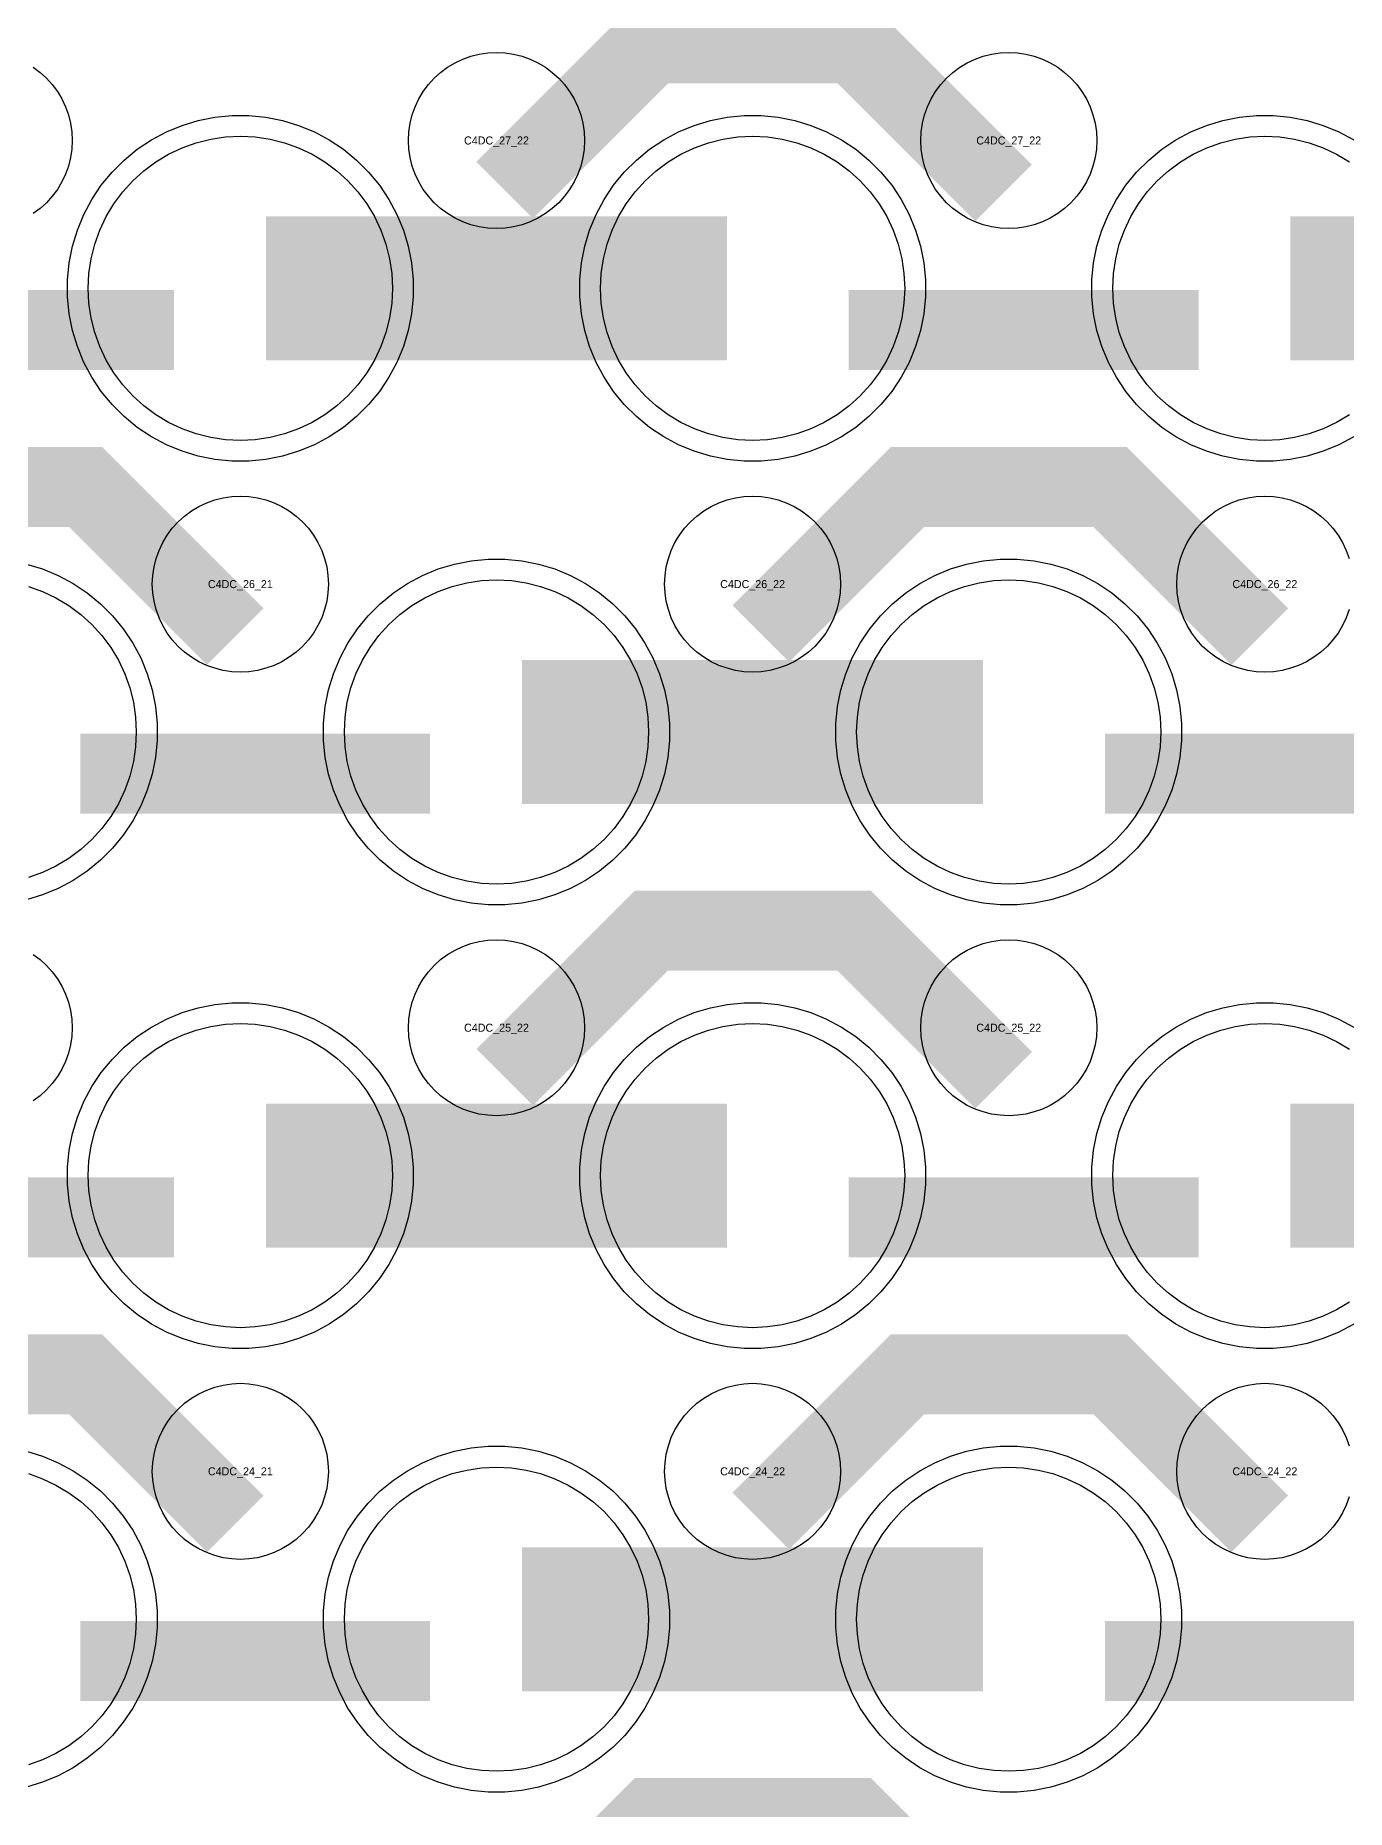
# Model space of a CAD drawing. Extents: x -11880 to 11880, y -14992 to 14992.
# Drawn here: x -5104 to -4694, y -11573 to -11019 of the extents above; entities that cross this region are included whole.
import ezdxf
from ezdxf.enums import TextEntityAlignment as Align

# ---------------------------------------------------------------- set-up
doc = ezdxf.new("R2010")
doc.units = 0
doc.header["$MEASUREMENT"] = 0
for name, color, linetype in [('GDS_775_DT_237', 138, 'CONTINUOUS'), ('RDL1_FS', 34, 'CONTINUOUS'), ('RDL_BS', 160, 'CONTINUOUS')]:
    doc.layers.add(name, color=color, linetype=linetype)

msp = doc.modelspace()

# ---------------------------------------------------------------- linework, layer by layer
at = {"layer": 'RDL1_FS', "color": 240, "true_color": 0xed1f24}
for points in [[(-5040, -11145.844), (-5044.657, -11145.615), (-5049.268, -11144.931), (-5053.791, -11143.799), (-5058.181, -11142.227), (-5062.395, -11140.235), (-5066.395, -11137.837), (-5070.14, -11135.059), (-5073.594, -11131.929), (-5076.724, -11128.475), (-5079.502, -11124.73), (-5081.9, -11120.73), (-5083.892, -11116.516), (-5085.464, -11112.126), (-5086.596, -11107.603), (-5087.28, -11102.992), (-5087.509, -11098.335), (-5087.28, -11093.678), (-5086.596, -11089.067), (-5085.464, -11084.544), (-5083.892, -11080.154), (-5081.9, -11075.94), (-5079.502, -11071.94), (-5076.724, -11068.195), (-5073.594, -11064.741), (-5070.14, -11061.611), (-5066.395, -11058.833), (-5062.395, -11056.435), (-5058.181, -11054.443), (-5053.791, -11052.871), (-5049.268, -11051.739), (-5044.657, -11051.055), (-5040, -11050.826), (-5035.343, -11051.055), (-5030.732, -11051.739), (-5026.209, -11052.871), (-5021.819, -11054.443), (-5017.605, -11056.435), (-5013.605, -11058.833), (-5009.86, -11061.611), (-5006.406, -11064.741), (-5003.276, -11068.195), (-5000.498, -11071.94), (-4998.1, -11075.94), (-4996.108, -11080.154), (-4994.536, -11084.544), (-4993.404, -11089.067), (-4992.72, -11093.678), (-4992.491, -11098.335), (-4992.72, -11102.992), (-4993.404, -11107.603), (-4994.536, -11112.126), (-4996.108, -11116.516), (-4998.1, -11120.73), (-5000.498, -11124.73), (-5003.276, -11128.475), (-5006.406, -11131.929), (-5009.86, -11135.059), (-5013.605, -11137.837), (-5017.605, -11140.235), (-5021.819, -11142.227), (-5026.209, -11143.799), (-5030.732, -11144.931), (-5035.343, -11145.615)], [(-4880, -11145.844), (-4884.657, -11145.615), (-4889.268, -11144.931), (-4893.791, -11143.799), (-4898.181, -11142.227), (-4902.395, -11140.235), (-4906.395, -11137.837), (-4910.14, -11135.059), (-4913.594, -11131.929), (-4916.724, -11128.475), (-4919.502, -11124.73), (-4921.9, -11120.73), (-4923.892, -11116.516), (-4925.464, -11112.126), (-4926.596, -11107.603), (-4927.28, -11102.992), (-4927.509, -11098.335), (-4927.28, -11093.678), (-4926.596, -11089.067), (-4925.464, -11084.544), (-4923.892, -11080.154), (-4921.9, -11075.94), (-4919.502, -11071.94), (-4916.724, -11068.195), (-4913.594, -11064.741), (-4910.14, -11061.611), (-4906.395, -11058.833), (-4902.395, -11056.435), (-4898.181, -11054.443), (-4893.791, -11052.871), (-4889.268, -11051.739), (-4884.657, -11051.055), (-4880, -11050.826), (-4875.343, -11051.055), (-4870.732, -11051.739), (-4866.209, -11052.871), (-4861.819, -11054.443), (-4857.605, -11056.435), (-4853.605, -11058.833), (-4849.86, -11061.611), (-4846.406, -11064.741), (-4843.276, -11068.195), (-4840.498, -11071.94), (-4838.1, -11075.94), (-4836.108, -11080.154), (-4834.536, -11084.544), (-4833.404, -11089.067), (-4832.72, -11093.678), (-4832.491, -11098.335), (-4832.72, -11102.992), (-4833.404, -11107.603), (-4834.536, -11112.126), (-4836.108, -11116.516), (-4838.1, -11120.73), (-4840.498, -11124.73), (-4843.276, -11128.475), (-4846.406, -11131.929), (-4849.86, -11135.059), (-4853.605, -11137.837), (-4857.605, -11140.235), (-4861.819, -11142.227), (-4866.209, -11143.799), (-4870.732, -11144.931), (-4875.343, -11145.615)], [(-4960, -11561.534), (-4964.657, -11561.305), (-4969.268, -11560.621), (-4973.791, -11559.489), (-4978.181, -11557.917), (-4982.395, -11555.925), (-4986.395, -11553.527), (-4990.14, -11550.749), (-4993.594, -11547.619), (-4996.724, -11544.165), (-4999.502, -11540.42), (-5001.9, -11536.42), (-5003.892, -11532.206), (-5005.464, -11527.816), (-5006.596, -11523.293), (-5007.28, -11518.682), (-5007.509, -11514.025), (-5007.28, -11509.368), (-5006.596, -11504.757), (-5005.464, -11500.234), (-5003.892, -11495.844), (-5001.9, -11491.63), (-4999.502, -11487.63), (-4996.724, -11483.885), (-4993.594, -11480.431), (-4990.14, -11477.301), (-4986.395, -11474.523), (-4982.395, -11472.125), (-4978.181, -11470.133), (-4973.791, -11468.561), (-4969.268, -11467.429), (-4964.657, -11466.745), (-4960, -11466.516), (-4955.343, -11466.745), (-4950.732, -11467.429), (-4946.209, -11468.561), (-4941.819, -11470.133), (-4937.605, -11472.125), (-4933.605, -11474.523), (-4929.86, -11477.301), (-4926.406, -11480.431), (-4923.276, -11483.885), (-4920.498, -11487.63), (-4918.1, -11491.63), (-4916.108, -11495.844), (-4914.536, -11500.234), (-4913.404, -11504.757), (-4912.72, -11509.368), (-4912.491, -11514.025), (-4912.72, -11518.682), (-4913.404, -11523.293), (-4914.536, -11527.816), (-4916.108, -11532.206), (-4918.1, -11536.42), (-4920.498, -11540.42), (-4923.276, -11544.165), (-4926.406, -11547.619), (-4929.86, -11550.749), (-4933.605, -11553.527), (-4937.605, -11555.925), (-4941.819, -11557.917), (-4946.209, -11559.489), (-4950.732, -11560.621), (-4955.343, -11561.305)], [(-4800, -11561.534), (-4804.657, -11561.305), (-4809.268, -11560.621), (-4813.791, -11559.489), (-4818.181, -11557.917), (-4822.395, -11555.925), (-4826.395, -11553.527), (-4830.14, -11550.749), (-4833.594, -11547.619), (-4836.724, -11544.165), (-4839.502, -11540.42), (-4841.9, -11536.42), (-4843.892, -11532.206), (-4845.464, -11527.816), (-4846.596, -11523.293), (-4847.28, -11518.682), (-4847.509, -11514.025), (-4847.28, -11509.368), (-4846.596, -11504.757), (-4845.464, -11500.234), (-4843.892, -11495.844), (-4841.9, -11491.63), (-4839.502, -11487.63), (-4836.724, -11483.885), (-4833.594, -11480.431), (-4830.14, -11477.301), (-4826.395, -11474.523), (-4822.395, -11472.125), (-4818.181, -11470.133), (-4813.791, -11468.561), (-4809.268, -11467.429), (-4804.657, -11466.745), (-4800, -11466.516), (-4795.343, -11466.745), (-4790.732, -11467.429), (-4786.209, -11468.561), (-4781.819, -11470.133), (-4777.605, -11472.125), (-4773.605, -11474.523), (-4769.86, -11477.301), (-4766.406, -11480.431), (-4763.276, -11483.885), (-4760.498, -11487.63), (-4758.1, -11491.63), (-4756.108, -11495.844), (-4754.536, -11500.234), (-4753.404, -11504.757), (-4752.72, -11509.368), (-4752.491, -11514.025), (-4752.72, -11518.682), (-4753.404, -11523.293), (-4754.536, -11527.816), (-4756.108, -11532.206), (-4758.1, -11536.42), (-4760.498, -11540.42), (-4763.276, -11544.165), (-4766.406, -11547.619), (-4769.86, -11550.749), (-4773.605, -11553.527), (-4777.605, -11555.925), (-4781.819, -11557.917), (-4786.209, -11559.489), (-4790.732, -11560.621), (-4795.343, -11561.305)]]:
    msp.add_lwpolyline(points, close=True, dxfattribs=at)
for points in [[(-4693.605, -11137.837), (-4697.605, -11140.235), (-4701.819, -11142.227), (-4706.209, -11143.799), (-4710.732, -11144.931), (-4715.343, -11145.615), (-4720, -11145.844), (-4724.657, -11145.615), (-4729.268, -11144.931), (-4733.791, -11143.799), (-4738.181, -11142.227), (-4742.395, -11140.235), (-4746.395, -11137.837), (-4750.14, -11135.059), (-4753.594, -11131.929), (-4756.724, -11128.475), (-4759.502, -11124.73), (-4761.9, -11120.73), (-4763.892, -11116.516), (-4765.464, -11112.126), (-4766.596, -11107.603), (-4767.28, -11102.992), (-4767.509, -11098.335), (-4767.28, -11093.678), (-4766.596, -11089.067), (-4765.464, -11084.544), (-4763.892, -11080.154), (-4761.9, -11075.94), (-4759.502, -11071.94), (-4756.724, -11068.195), (-4753.594, -11064.741), (-4750.14, -11061.611), (-4746.395, -11058.833), (-4742.395, -11056.435), (-4738.181, -11054.443), (-4733.791, -11052.871), (-4729.268, -11051.739), (-4724.657, -11051.055), (-4720, -11050.826), (-4715.343, -11051.055), (-4710.732, -11051.739), (-4706.209, -11052.871), (-4701.819, -11054.443), (-4697.605, -11056.435), (-4693.605, -11058.833)], [(-5106.209, -11468.561), (-5101.819, -11470.133), (-5097.605, -11472.125), (-5093.605, -11474.523), (-5089.86, -11477.301), (-5086.406, -11480.431), (-5083.276, -11483.885), (-5080.498, -11487.63), (-5078.1, -11491.63), (-5076.108, -11495.844), (-5074.536, -11500.234), (-5073.404, -11504.757), (-5072.72, -11509.368), (-5072.491, -11514.025), (-5072.72, -11518.682), (-5073.404, -11523.293), (-5074.536, -11527.816), (-5076.108, -11532.206), (-5078.1, -11536.42), (-5080.498, -11540.42), (-5083.276, -11544.165), (-5086.406, -11547.619), (-5089.86, -11550.749), (-5093.605, -11553.527), (-5097.605, -11555.925), (-5101.819, -11557.917), (-5106.209, -11559.489)]]:
    msp.add_lwpolyline(points, dxfattribs=at)
for points in [[(-5031.998, -11098.335, 45, 45, 0), (-4959.998, -11098.335, 45, 45, 0)], [(-4959.998, -11098.335, 45, 45, 0), (-4887.998, -11098.335, 45, 45, 0)], [(-4711.998, -11098.335, 45, 45, 0), (-4639.998, -11098.335, 45, 45, 0)], [(-4951.998, -11514.025, 45, 45, 0), (-4879.998, -11514.025, 45, 45, 0)], [(-4879.998, -11514.025, 45, 45, 0), (-4807.998, -11514.025, 45, 45, 0)]]:
    msp.add_lwpolyline(points, format="xyseb", dxfattribs=at)
at = {"layer": 'RDL1_FS'}
for points in [[(-5106.209, -11191.436), (-5101.819, -11193.008), (-5097.605, -11195), (-5093.605, -11197.398), (-5089.86, -11200.176), (-5086.406, -11203.306), (-5083.276, -11206.76), (-5080.498, -11210.505), (-5078.1, -11214.505), (-5076.108, -11218.719), (-5074.536, -11223.109), (-5073.404, -11227.632), (-5072.72, -11232.243), (-5072.491, -11236.9), (-5072.72, -11241.557), (-5073.404, -11246.168), (-5074.536, -11250.691), (-5076.108, -11255.081), (-5078.1, -11259.295), (-5080.498, -11263.295), (-5083.276, -11267.04), (-5086.406, -11270.494), (-5089.86, -11273.624), (-5093.605, -11276.402), (-5097.605, -11278.8), (-5101.819, -11280.792), (-5106.209, -11282.364)], [(-4693.605, -11414.962), (-4697.605, -11417.36), (-4701.819, -11419.352), (-4706.209, -11420.924), (-4710.732, -11422.056), (-4715.343, -11422.74), (-4720, -11422.969), (-4724.657, -11422.74), (-4729.268, -11422.056), (-4733.791, -11420.924), (-4738.181, -11419.352), (-4742.395, -11417.36), (-4746.395, -11414.962), (-4750.14, -11412.184), (-4753.594, -11409.054), (-4756.724, -11405.6), (-4759.502, -11401.855), (-4761.9, -11397.855), (-4763.892, -11393.641), (-4765.464, -11389.251), (-4766.596, -11384.728), (-4767.28, -11380.117), (-4767.509, -11375.46), (-4767.28, -11370.803), (-4766.596, -11366.192), (-4765.464, -11361.669), (-4763.892, -11357.279), (-4761.9, -11353.065), (-4759.502, -11349.065), (-4756.724, -11345.32), (-4753.594, -11341.866), (-4750.14, -11338.736), (-4746.395, -11335.958), (-4742.395, -11333.56), (-4738.181, -11331.568), (-4733.791, -11329.996), (-4729.268, -11328.864), (-4724.657, -11328.18), (-4720, -11327.951), (-4715.343, -11328.18), (-4710.732, -11328.864), (-4706.209, -11329.996), (-4701.819, -11331.568), (-4697.605, -11333.56), (-4693.605, -11335.958)]]:
    msp.add_lwpolyline(points, dxfattribs=at)
for points in [[(-4960, -11284.409), (-4964.657, -11284.18), (-4969.268, -11283.496), (-4973.791, -11282.364), (-4978.181, -11280.792), (-4982.395, -11278.8), (-4986.395, -11276.402), (-4990.14, -11273.624), (-4993.594, -11270.494), (-4996.724, -11267.04), (-4999.502, -11263.295), (-5001.9, -11259.295), (-5003.892, -11255.081), (-5005.464, -11250.691), (-5006.596, -11246.168), (-5007.28, -11241.557), (-5007.509, -11236.9), (-5007.28, -11232.243), (-5006.596, -11227.632), (-5005.464, -11223.109), (-5003.892, -11218.719), (-5001.9, -11214.505), (-4999.502, -11210.505), (-4996.724, -11206.76), (-4993.594, -11203.306), (-4990.14, -11200.176), (-4986.395, -11197.398), (-4982.395, -11195), (-4978.181, -11193.008), (-4973.791, -11191.436), (-4969.268, -11190.304), (-4964.657, -11189.62), (-4960, -11189.391), (-4955.343, -11189.62), (-4950.732, -11190.304), (-4946.209, -11191.436), (-4941.819, -11193.008), (-4937.605, -11195), (-4933.605, -11197.398), (-4929.86, -11200.176), (-4926.406, -11203.306), (-4923.276, -11206.76), (-4920.498, -11210.505), (-4918.1, -11214.505), (-4916.108, -11218.719), (-4914.536, -11223.109), (-4913.404, -11227.632), (-4912.72, -11232.243), (-4912.491, -11236.9), (-4912.72, -11241.557), (-4913.404, -11246.168), (-4914.536, -11250.691), (-4916.108, -11255.081), (-4918.1, -11259.295), (-4920.498, -11263.295), (-4923.276, -11267.04), (-4926.406, -11270.494), (-4929.86, -11273.624), (-4933.605, -11276.402), (-4937.605, -11278.8), (-4941.819, -11280.792), (-4946.209, -11282.364), (-4950.732, -11283.496), (-4955.343, -11284.18)], [(-4800, -11284.409), (-4804.657, -11284.18), (-4809.268, -11283.496), (-4813.791, -11282.364), (-4818.181, -11280.792), (-4822.395, -11278.8), (-4826.395, -11276.402), (-4830.14, -11273.624), (-4833.594, -11270.494), (-4836.724, -11267.04), (-4839.502, -11263.295), (-4841.9, -11259.295), (-4843.892, -11255.081), (-4845.464, -11250.691), (-4846.596, -11246.168), (-4847.28, -11241.557), (-4847.509, -11236.9), (-4847.28, -11232.243), (-4846.596, -11227.632), (-4845.464, -11223.109), (-4843.892, -11218.719), (-4841.9, -11214.505), (-4839.502, -11210.505), (-4836.724, -11206.76), (-4833.594, -11203.306), (-4830.14, -11200.176), (-4826.395, -11197.398), (-4822.395, -11195), (-4818.181, -11193.008), (-4813.791, -11191.436), (-4809.268, -11190.304), (-4804.657, -11189.62), (-4800, -11189.391), (-4795.343, -11189.62), (-4790.732, -11190.304), (-4786.209, -11191.436), (-4781.819, -11193.008), (-4777.605, -11195), (-4773.605, -11197.398), (-4769.86, -11200.176), (-4766.406, -11203.306), (-4763.276, -11206.76), (-4760.498, -11210.505), (-4758.1, -11214.505), (-4756.108, -11218.719), (-4754.536, -11223.109), (-4753.404, -11227.632), (-4752.72, -11232.243), (-4752.491, -11236.9), (-4752.72, -11241.557), (-4753.404, -11246.168), (-4754.536, -11250.691), (-4756.108, -11255.081), (-4758.1, -11259.295), (-4760.498, -11263.295), (-4763.276, -11267.04), (-4766.406, -11270.494), (-4769.86, -11273.624), (-4773.605, -11276.402), (-4777.605, -11278.8), (-4781.819, -11280.792), (-4786.209, -11282.364), (-4790.732, -11283.496), (-4795.343, -11284.18)], [(-5040, -11422.969), (-5044.657, -11422.74), (-5049.268, -11422.056), (-5053.791, -11420.924), (-5058.181, -11419.352), (-5062.395, -11417.36), (-5066.395, -11414.962), (-5070.14, -11412.184), (-5073.594, -11409.054), (-5076.724, -11405.6), (-5079.502, -11401.855), (-5081.9, -11397.855), (-5083.892, -11393.641), (-5085.464, -11389.251), (-5086.596, -11384.728), (-5087.28, -11380.117), (-5087.509, -11375.46), (-5087.28, -11370.803), (-5086.596, -11366.192), (-5085.464, -11361.669), (-5083.892, -11357.279), (-5081.9, -11353.065), (-5079.502, -11349.065), (-5076.724, -11345.32), (-5073.594, -11341.866), (-5070.14, -11338.736), (-5066.395, -11335.958), (-5062.395, -11333.56), (-5058.181, -11331.568), (-5053.791, -11329.996), (-5049.268, -11328.864), (-5044.657, -11328.18), (-5040, -11327.951), (-5035.343, -11328.18), (-5030.732, -11328.864), (-5026.209, -11329.996), (-5021.819, -11331.568), (-5017.605, -11333.56), (-5013.605, -11335.958), (-5009.86, -11338.736), (-5006.406, -11341.866), (-5003.276, -11345.32), (-5000.498, -11349.065), (-4998.1, -11353.065), (-4996.108, -11357.279), (-4994.536, -11361.669), (-4993.404, -11366.192), (-4992.72, -11370.803), (-4992.491, -11375.46), (-4992.72, -11380.117), (-4993.404, -11384.728), (-4994.536, -11389.251), (-4996.108, -11393.641), (-4998.1, -11397.855), (-5000.498, -11401.855), (-5003.276, -11405.6), (-5006.406, -11409.054), (-5009.86, -11412.184), (-5013.605, -11414.962), (-5017.605, -11417.36), (-5021.819, -11419.352), (-5026.209, -11420.924), (-5030.732, -11422.056), (-5035.343, -11422.74)], [(-4880, -11422.969), (-4884.657, -11422.74), (-4889.268, -11422.056), (-4893.791, -11420.924), (-4898.181, -11419.352), (-4902.395, -11417.36), (-4906.395, -11414.962), (-4910.14, -11412.184), (-4913.594, -11409.054), (-4916.724, -11405.6), (-4919.502, -11401.855), (-4921.9, -11397.855), (-4923.892, -11393.641), (-4925.464, -11389.251), (-4926.596, -11384.728), (-4927.28, -11380.117), (-4927.509, -11375.46), (-4927.28, -11370.803), (-4926.596, -11366.192), (-4925.464, -11361.669), (-4923.892, -11357.279), (-4921.9, -11353.065), (-4919.502, -11349.065), (-4916.724, -11345.32), (-4913.594, -11341.866), (-4910.14, -11338.736), (-4906.395, -11335.958), (-4902.395, -11333.56), (-4898.181, -11331.568), (-4893.791, -11329.996), (-4889.268, -11328.864), (-4884.657, -11328.18), (-4880, -11327.951), (-4875.343, -11328.18), (-4870.732, -11328.864), (-4866.209, -11329.996), (-4861.819, -11331.568), (-4857.605, -11333.56), (-4853.605, -11335.958), (-4849.86, -11338.736), (-4846.406, -11341.866), (-4843.276, -11345.32), (-4840.498, -11349.065), (-4838.1, -11353.065), (-4836.108, -11357.279), (-4834.536, -11361.669), (-4833.404, -11366.192), (-4832.72, -11370.803), (-4832.491, -11375.46), (-4832.72, -11380.117), (-4833.404, -11384.728), (-4834.536, -11389.251), (-4836.108, -11393.641), (-4838.1, -11397.855), (-4840.498, -11401.855), (-4843.276, -11405.6), (-4846.406, -11409.054), (-4849.86, -11412.184), (-4853.605, -11414.962), (-4857.605, -11417.36), (-4861.819, -11419.352), (-4866.209, -11420.924), (-4870.732, -11422.056), (-4875.343, -11422.74)]]:
    msp.add_lwpolyline(points, close=True, dxfattribs=at)
for points in [[(-4951.998, -11236.9, 45, 45, 0), (-4879.998, -11236.9, 45, 45, 0)], [(-4879.998, -11236.9, 45, 45, 0), (-4807.998, -11236.9, 45, 45, 0)], [(-5031.998, -11375.46, 45, 45, 0), (-4959.998, -11375.46, 45, 45, 0)], [(-4959.998, -11375.46, 45, 45, 0), (-4887.998, -11375.46, 45, 45, 0)], [(-4711.998, -11375.46, 45, 45, 0), (-4639.998, -11375.46, 45, 45, 0)]]:
    msp.add_lwpolyline(points, format="xyseb", dxfattribs=at)
at = {"layer": 'RDL_BS'}
for points in [[(-4957.438, -11067.649, 25, 25, 0), (-4911.623, -11021.834, 25, 25, 0), (-4878.07, -11021.834, 25, 25, 0)], [(-4801.599, -11068.548, 25, 25, 0), (-4848.313, -11021.834, 25, 25, 0), (-4878.071, -11021.834, 25, 25, 0)], [(-5041.599, -11207.113, 25, 25, 0), (-5088.313, -11160.399, 25, 25, 0), (-5118.071, -11160.399, 25, 25, 0)], [(-4877.438, -11206.214, 25, 25, 0), (-4831.623, -11160.399, 25, 25, 0), (-4798.07, -11160.399, 25, 25, 0)], [(-4721.599, -11207.113, 25, 25, 0), (-4768.313, -11160.399, 25, 25, 0), (-4798.071, -11160.399, 25, 25, 0)], [(-5089.984, -11249.913, 25, 25, 0), (-4980.719, -11249.913, 25, 25, 0)], [(-4769.984, -11249.913, 25, 25, 0), (-4660.719, -11249.913, 25, 25, 0)], [(-4957.438, -11344.774, 25, 25, 0), (-4911.623, -11298.959, 25, 25, 0), (-4878.07, -11298.959, 25, 25, 0)], [(-4801.599, -11345.673, 25, 25, 0), (-4848.313, -11298.959, 25, 25, 0), (-4878.071, -11298.959, 25, 25, 0)], [(-5169.984, -11388.473, 25, 25, 0), (-5060.719, -11388.473, 25, 25, 0)], [(-4849.984, -11388.473, 25, 25, 0), (-4740.719, -11388.473, 25, 25, 0)], [(-5041.599, -11484.238, 25, 25, 0), (-5088.313, -11437.524, 25, 25, 0), (-5118.071, -11437.524, 25, 25, 0)], [(-4877.438, -11483.339, 25, 25, 0), (-4831.623, -11437.524, 25, 25, 0), (-4798.07, -11437.524, 25, 25, 0)], [(-4721.599, -11484.238, 25, 25, 0), (-4768.313, -11437.524, 25, 25, 0), (-4798.071, -11437.524, 25, 25, 0)], [(-4957.438, -11621.904, 25, 25, 0), (-4911.623, -11576.089, 25, 25, 0), (-4878.07, -11576.089, 25, 25, 0)], [(-4801.599, -11622.803, 25, 25, 0), (-4848.313, -11576.089, 25, 25, 0), (-4878.071, -11576.089, 25, 25, 0)]]:
    msp.add_lwpolyline(points, format="xyseb", dxfattribs=at)
for points in [[(-4960, -11079.641), (-4962.693, -11079.509), (-4965.365, -11079.113), (-4967.984, -11078.456), (-4970.519, -11077.549), (-4972.956, -11076.397), (-4975.28, -11075.004), (-4977.443, -11073.401), (-4979.442, -11071.589), (-4981.254, -11069.59), (-4982.857, -11067.427), (-4984.25, -11065.103), (-4985.402, -11062.666), (-4986.309, -11060.131), (-4986.966, -11057.512), (-4987.362, -11054.84), (-4987.494, -11052.147), (-4987.362, -11049.454), (-4986.966, -11046.782), (-4986.309, -11044.163), (-4985.402, -11041.628), (-4984.25, -11039.191), (-4982.857, -11036.867), (-4981.254, -11034.704), (-4979.442, -11032.705), (-4977.443, -11030.893), (-4975.28, -11029.29), (-4972.956, -11027.897), (-4970.519, -11026.745), (-4967.984, -11025.838), (-4965.365, -11025.181), (-4962.693, -11024.785), (-4960, -11024.653), (-4957.307, -11024.785), (-4954.635, -11025.181), (-4952.016, -11025.838), (-4949.481, -11026.745), (-4947.044, -11027.897), (-4944.72, -11029.29), (-4942.557, -11030.893), (-4940.558, -11032.705), (-4938.746, -11034.704), (-4937.143, -11036.867), (-4935.75, -11039.191), (-4934.598, -11041.628), (-4933.691, -11044.163), (-4933.034, -11046.782), (-4932.638, -11049.454), (-4932.506, -11052.147), (-4932.638, -11054.84), (-4933.034, -11057.512), (-4933.691, -11060.131), (-4934.598, -11062.666), (-4935.75, -11065.103), (-4937.143, -11067.427), (-4938.746, -11069.59), (-4940.558, -11071.589), (-4942.557, -11073.401), (-4944.72, -11075.004), (-4947.044, -11076.397), (-4949.481, -11077.549), (-4952.016, -11078.456), (-4954.635, -11079.113), (-4957.307, -11079.509)], [(-4800, -11079.641), (-4802.693, -11079.509), (-4805.365, -11079.113), (-4807.984, -11078.456), (-4810.519, -11077.549), (-4812.956, -11076.397), (-4815.28, -11075.004), (-4817.443, -11073.401), (-4819.442, -11071.589), (-4821.254, -11069.59), (-4822.857, -11067.427), (-4824.25, -11065.103), (-4825.402, -11062.666), (-4826.309, -11060.131), (-4826.966, -11057.512), (-4827.362, -11054.84), (-4827.494, -11052.147), (-4827.362, -11049.454), (-4826.966, -11046.782), (-4826.309, -11044.163), (-4825.402, -11041.628), (-4824.25, -11039.191), (-4822.857, -11036.867), (-4821.254, -11034.704), (-4819.442, -11032.705), (-4817.443, -11030.893), (-4815.28, -11029.29), (-4812.956, -11027.897), (-4810.519, -11026.745), (-4807.984, -11025.838), (-4805.365, -11025.181), (-4802.693, -11024.785), (-4800, -11024.653), (-4797.307, -11024.785), (-4794.635, -11025.181), (-4792.016, -11025.838), (-4789.481, -11026.745), (-4787.044, -11027.897), (-4784.72, -11029.29), (-4782.557, -11030.893), (-4780.558, -11032.705), (-4778.746, -11034.704), (-4777.143, -11036.867), (-4775.75, -11039.191), (-4774.598, -11041.628), (-4773.691, -11044.163), (-4773.034, -11046.782), (-4772.638, -11049.454), (-4772.506, -11052.147), (-4772.638, -11054.84), (-4773.034, -11057.512), (-4773.691, -11060.131), (-4774.598, -11062.666), (-4775.75, -11065.103), (-4777.143, -11067.427), (-4778.746, -11069.59), (-4780.558, -11071.589), (-4782.557, -11073.401), (-4784.72, -11075.004), (-4787.044, -11076.397), (-4789.481, -11077.549), (-4792.016, -11078.456), (-4794.635, -11079.113), (-4797.307, -11079.509)], [(-5040, -11218.206), (-5042.693, -11218.074), (-5045.365, -11217.678), (-5047.984, -11217.021), (-5050.519, -11216.114), (-5052.956, -11214.962), (-5055.28, -11213.569), (-5057.443, -11211.966), (-5059.442, -11210.154), (-5061.254, -11208.155), (-5062.857, -11205.992), (-5064.25, -11203.668), (-5065.402, -11201.231), (-5066.309, -11198.696), (-5066.966, -11196.077), (-5067.362, -11193.405), (-5067.494, -11190.712), (-5067.362, -11188.019), (-5066.966, -11185.347), (-5066.309, -11182.728), (-5065.402, -11180.193), (-5064.25, -11177.756), (-5062.857, -11175.432), (-5061.254, -11173.269), (-5059.442, -11171.27), (-5057.443, -11169.458), (-5055.28, -11167.855), (-5052.956, -11166.462), (-5050.519, -11165.31), (-5047.984, -11164.403), (-5045.365, -11163.746), (-5042.693, -11163.35), (-5040, -11163.218), (-5037.307, -11163.35), (-5034.635, -11163.746), (-5032.016, -11164.403), (-5029.481, -11165.31), (-5027.044, -11166.462), (-5024.72, -11167.855), (-5022.557, -11169.458), (-5020.558, -11171.27), (-5018.746, -11173.269), (-5017.143, -11175.432), (-5015.75, -11177.756), (-5014.598, -11180.193), (-5013.691, -11182.728), (-5013.034, -11185.347), (-5012.638, -11188.019), (-5012.506, -11190.712), (-5012.638, -11193.405), (-5013.034, -11196.077), (-5013.691, -11198.696), (-5014.598, -11201.231), (-5015.75, -11203.668), (-5017.143, -11205.992), (-5018.746, -11208.155), (-5020.558, -11210.154), (-5022.557, -11211.966), (-5024.72, -11213.569), (-5027.044, -11214.962), (-5029.481, -11216.114), (-5032.016, -11217.021), (-5034.635, -11217.678), (-5037.307, -11218.074)], [(-4880, -11218.206), (-4882.693, -11218.074), (-4885.365, -11217.678), (-4887.984, -11217.021), (-4890.519, -11216.114), (-4892.956, -11214.962), (-4895.28, -11213.569), (-4897.443, -11211.966), (-4899.442, -11210.154), (-4901.254, -11208.155), (-4902.857, -11205.992), (-4904.25, -11203.668), (-4905.402, -11201.231), (-4906.309, -11198.696), (-4906.966, -11196.077), (-4907.362, -11193.405), (-4907.494, -11190.712), (-4907.362, -11188.019), (-4906.966, -11185.347), (-4906.309, -11182.728), (-4905.402, -11180.193), (-4904.25, -11177.756), (-4902.857, -11175.432), (-4901.254, -11173.269), (-4899.442, -11171.27), (-4897.443, -11169.458), (-4895.28, -11167.855), (-4892.956, -11166.462), (-4890.519, -11165.31), (-4887.984, -11164.403), (-4885.365, -11163.746), (-4882.693, -11163.35), (-4880, -11163.218), (-4877.307, -11163.35), (-4874.635, -11163.746), (-4872.016, -11164.403), (-4869.481, -11165.31), (-4867.044, -11166.462), (-4864.72, -11167.855), (-4862.557, -11169.458), (-4860.558, -11171.27), (-4858.746, -11173.269), (-4857.143, -11175.432), (-4855.75, -11177.756), (-4854.598, -11180.193), (-4853.691, -11182.728), (-4853.034, -11185.347), (-4852.638, -11188.019), (-4852.506, -11190.712), (-4852.638, -11193.405), (-4853.034, -11196.077), (-4853.691, -11198.696), (-4854.598, -11201.231), (-4855.75, -11203.668), (-4857.143, -11205.992), (-4858.746, -11208.155), (-4860.558, -11210.154), (-4862.557, -11211.966), (-4864.72, -11213.569), (-4867.044, -11214.962), (-4869.481, -11216.114), (-4872.016, -11217.021), (-4874.635, -11217.678), (-4877.307, -11218.074)], [(-4962.644, -11290.9), (-4967.938, -11290.383), (-4973.165, -11289.337), (-4978.205, -11287.806), (-4983.115, -11285.775), (-4987.777, -11283.283), (-4992.191, -11280.336), (-4996.292, -11276.974), (-5000.074, -11273.192), (-5003.436, -11269.091), (-5006.383, -11264.677), (-5008.875, -11260.015), (-5010.906, -11255.105), (-5012.437, -11250.065), (-5013.483, -11244.838), (-5014, -11239.544), (-5014, -11234.256), (-5013.483, -11228.962), (-5012.437, -11223.735), (-5010.906, -11218.695), (-5008.875, -11213.785), (-5006.383, -11209.123), (-5003.436, -11204.709), (-5000.074, -11200.608), (-4996.292, -11196.826), (-4992.191, -11193.464), (-4987.777, -11190.517), (-4983.115, -11188.025), (-4978.205, -11185.994), (-4973.165, -11184.463), (-4967.938, -11183.417), (-4962.644, -11182.9), (-4957.356, -11182.9), (-4952.062, -11183.417), (-4946.835, -11184.463), (-4941.795, -11185.994), (-4936.885, -11188.025), (-4932.223, -11190.517), (-4927.809, -11193.464), (-4923.708, -11196.826), (-4919.926, -11200.608), (-4916.564, -11204.709), (-4913.617, -11209.123), (-4911.125, -11213.785), (-4909.094, -11218.695), (-4907.563, -11223.735), (-4906.517, -11228.962), (-4906, -11234.256), (-4906, -11239.544), (-4906.517, -11244.838), (-4907.563, -11250.065), (-4909.094, -11255.105), (-4911.125, -11260.015), (-4913.617, -11264.677), (-4916.564, -11269.091), (-4919.926, -11273.192), (-4923.708, -11276.974), (-4927.809, -11280.336), (-4932.223, -11283.283), (-4936.885, -11285.775), (-4941.795, -11287.806), (-4946.835, -11289.337), (-4952.062, -11290.383), (-4957.356, -11290.9)], [(-4802.644, -11290.9), (-4807.938, -11290.383), (-4813.165, -11289.337), (-4818.205, -11287.806), (-4823.115, -11285.775), (-4827.777, -11283.283), (-4832.191, -11280.336), (-4836.292, -11276.974), (-4840.074, -11273.192), (-4843.436, -11269.091), (-4846.383, -11264.677), (-4848.875, -11260.015), (-4850.906, -11255.105), (-4852.437, -11250.065), (-4853.483, -11244.838), (-4854, -11239.544), (-4854, -11234.256), (-4853.483, -11228.962), (-4852.437, -11223.735), (-4850.906, -11218.695), (-4848.875, -11213.785), (-4846.383, -11209.123), (-4843.436, -11204.709), (-4840.074, -11200.608), (-4836.292, -11196.826), (-4832.191, -11193.464), (-4827.777, -11190.517), (-4823.115, -11188.025), (-4818.205, -11185.994), (-4813.165, -11184.463), (-4807.938, -11183.417), (-4802.644, -11182.9), (-4797.356, -11182.9), (-4792.062, -11183.417), (-4786.835, -11184.463), (-4781.795, -11185.994), (-4776.885, -11188.025), (-4772.223, -11190.517), (-4767.809, -11193.464), (-4763.708, -11196.826), (-4759.926, -11200.608), (-4756.564, -11204.709), (-4753.617, -11209.123), (-4751.125, -11213.785), (-4749.094, -11218.695), (-4747.563, -11223.735), (-4746.517, -11228.962), (-4746, -11234.256), (-4746, -11239.544), (-4746.517, -11244.838), (-4747.563, -11250.065), (-4749.094, -11255.105), (-4751.125, -11260.015), (-4753.617, -11264.677), (-4756.564, -11269.091), (-4759.926, -11273.192), (-4763.708, -11276.974), (-4767.809, -11280.336), (-4772.223, -11283.283), (-4776.885, -11285.775), (-4781.795, -11287.806), (-4786.835, -11289.337), (-4792.062, -11290.383), (-4797.356, -11290.9)], [(-4960, -11356.766), (-4962.693, -11356.634), (-4965.365, -11356.238), (-4967.984, -11355.581), (-4970.519, -11354.674), (-4972.956, -11353.522), (-4975.28, -11352.129), (-4977.443, -11350.526), (-4979.442, -11348.714), (-4981.254, -11346.715), (-4982.857, -11344.552), (-4984.25, -11342.228), (-4985.402, -11339.791), (-4986.309, -11337.256), (-4986.966, -11334.637), (-4987.362, -11331.965), (-4987.494, -11329.272), (-4987.362, -11326.579), (-4986.966, -11323.907), (-4986.309, -11321.288), (-4985.402, -11318.753), (-4984.25, -11316.316), (-4982.857, -11313.992), (-4981.254, -11311.829), (-4979.442, -11309.83), (-4977.443, -11308.018), (-4975.28, -11306.415), (-4972.956, -11305.022), (-4970.519, -11303.87), (-4967.984, -11302.963), (-4965.365, -11302.306), (-4962.693, -11301.91), (-4960, -11301.778), (-4957.307, -11301.91), (-4954.635, -11302.306), (-4952.016, -11302.963), (-4949.481, -11303.87), (-4947.044, -11305.022), (-4944.72, -11306.415), (-4942.557, -11308.018), (-4940.558, -11309.83), (-4938.746, -11311.829), (-4937.143, -11313.992), (-4935.75, -11316.316), (-4934.598, -11318.753), (-4933.691, -11321.288), (-4933.034, -11323.907), (-4932.638, -11326.579), (-4932.506, -11329.272), (-4932.638, -11331.965), (-4933.034, -11334.637), (-4933.691, -11337.256), (-4934.598, -11339.791), (-4935.75, -11342.228), (-4937.143, -11344.552), (-4938.746, -11346.715), (-4940.558, -11348.714), (-4942.557, -11350.526), (-4944.72, -11352.129), (-4947.044, -11353.522), (-4949.481, -11354.674), (-4952.016, -11355.581), (-4954.635, -11356.238), (-4957.307, -11356.634)], [(-4800, -11356.766), (-4802.693, -11356.634), (-4805.365, -11356.238), (-4807.984, -11355.581), (-4810.519, -11354.674), (-4812.956, -11353.522), (-4815.28, -11352.129), (-4817.443, -11350.526), (-4819.442, -11348.714), (-4821.254, -11346.715), (-4822.857, -11344.552), (-4824.25, -11342.228), (-4825.402, -11339.791), (-4826.309, -11337.256), (-4826.966, -11334.637), (-4827.362, -11331.965), (-4827.494, -11329.272), (-4827.362, -11326.579), (-4826.966, -11323.907), (-4826.309, -11321.288), (-4825.402, -11318.753), (-4824.25, -11316.316), (-4822.857, -11313.992), (-4821.254, -11311.829), (-4819.442, -11309.83), (-4817.443, -11308.018), (-4815.28, -11306.415), (-4812.956, -11305.022), (-4810.519, -11303.87), (-4807.984, -11302.963), (-4805.365, -11302.306), (-4802.693, -11301.91), (-4800, -11301.778), (-4797.307, -11301.91), (-4794.635, -11302.306), (-4792.016, -11302.963), (-4789.481, -11303.87), (-4787.044, -11305.022), (-4784.72, -11306.415), (-4782.557, -11308.018), (-4780.558, -11309.83), (-4778.746, -11311.829), (-4777.143, -11313.992), (-4775.75, -11316.316), (-4774.598, -11318.753), (-4773.691, -11321.288), (-4773.034, -11323.907), (-4772.638, -11326.579), (-4772.506, -11329.272), (-4772.638, -11331.965), (-4773.034, -11334.637), (-4773.691, -11337.256), (-4774.598, -11339.791), (-4775.75, -11342.228), (-4777.143, -11344.552), (-4778.746, -11346.715), (-4780.558, -11348.714), (-4782.557, -11350.526), (-4784.72, -11352.129), (-4787.044, -11353.522), (-4789.481, -11354.674), (-4792.016, -11355.581), (-4794.635, -11356.238), (-4797.307, -11356.634)], [(-5042.644, -11429.46), (-5047.938, -11428.943), (-5053.165, -11427.897), (-5058.205, -11426.366), (-5063.115, -11424.335), (-5067.777, -11421.843), (-5072.191, -11418.896), (-5076.292, -11415.534), (-5080.074, -11411.752), (-5083.436, -11407.651), (-5086.383, -11403.237), (-5088.875, -11398.575), (-5090.906, -11393.665), (-5092.437, -11388.625), (-5093.483, -11383.398), (-5094, -11378.104), (-5094, -11372.816), (-5093.483, -11367.522), (-5092.437, -11362.295), (-5090.906, -11357.255), (-5088.875, -11352.345), (-5086.383, -11347.683), (-5083.436, -11343.269), (-5080.074, -11339.168), (-5076.292, -11335.386), (-5072.191, -11332.024), (-5067.777, -11329.077), (-5063.115, -11326.585), (-5058.205, -11324.554), (-5053.165, -11323.023), (-5047.938, -11321.977), (-5042.644, -11321.46), (-5037.356, -11321.46), (-5032.062, -11321.977), (-5026.835, -11323.023), (-5021.795, -11324.554), (-5016.885, -11326.585), (-5012.223, -11329.077), (-5007.809, -11332.024), (-5003.708, -11335.386), (-4999.926, -11339.168), (-4996.564, -11343.269), (-4993.617, -11347.683), (-4991.125, -11352.345), (-4989.094, -11357.255), (-4987.563, -11362.295), (-4986.517, -11367.522), (-4986, -11372.816), (-4986, -11378.104), (-4986.517, -11383.398), (-4987.563, -11388.625), (-4989.094, -11393.665), (-4991.125, -11398.575), (-4993.617, -11403.237), (-4996.564, -11407.651), (-4999.926, -11411.752), (-5003.708, -11415.534), (-5007.809, -11418.896), (-5012.223, -11421.843), (-5016.885, -11424.335), (-5021.795, -11426.366), (-5026.835, -11427.897), (-5032.062, -11428.943), (-5037.356, -11429.46)], [(-4882.644, -11429.46), (-4887.938, -11428.943), (-4893.165, -11427.897), (-4898.205, -11426.366), (-4903.115, -11424.335), (-4907.777, -11421.843), (-4912.191, -11418.896), (-4916.292, -11415.534), (-4920.074, -11411.752), (-4923.436, -11407.651), (-4926.383, -11403.237), (-4928.875, -11398.575), (-4930.906, -11393.665), (-4932.437, -11388.625), (-4933.483, -11383.398), (-4934, -11378.104), (-4934, -11372.816), (-4933.483, -11367.522), (-4932.437, -11362.295), (-4930.906, -11357.255), (-4928.875, -11352.345), (-4926.383, -11347.683), (-4923.436, -11343.269), (-4920.074, -11339.168), (-4916.292, -11335.386), (-4912.191, -11332.024), (-4907.777, -11329.077), (-4903.115, -11326.585), (-4898.205, -11324.554), (-4893.165, -11323.023), (-4887.938, -11321.977), (-4882.644, -11321.46), (-4877.356, -11321.46), (-4872.062, -11321.977), (-4866.835, -11323.023), (-4861.795, -11324.554), (-4856.885, -11326.585), (-4852.223, -11329.077), (-4847.809, -11332.024), (-4843.708, -11335.386), (-4839.926, -11339.168), (-4836.564, -11343.269), (-4833.617, -11347.683), (-4831.125, -11352.345), (-4829.094, -11357.255), (-4827.563, -11362.295), (-4826.517, -11367.522), (-4826, -11372.816), (-4826, -11378.104), (-4826.517, -11383.398), (-4827.563, -11388.625), (-4829.094, -11393.665), (-4831.125, -11398.575), (-4833.617, -11403.237), (-4836.564, -11407.651), (-4839.926, -11411.752), (-4843.708, -11415.534), (-4847.809, -11418.896), (-4852.223, -11421.843), (-4856.885, -11424.335), (-4861.795, -11426.366), (-4866.835, -11427.897), (-4872.062, -11428.943), (-4877.356, -11429.46)], [(-5040, -11495.331), (-5042.693, -11495.199), (-5045.365, -11494.803), (-5047.984, -11494.146), (-5050.519, -11493.239), (-5052.956, -11492.087), (-5055.28, -11490.694), (-5057.443, -11489.091), (-5059.442, -11487.279), (-5061.254, -11485.28), (-5062.857, -11483.117), (-5064.25, -11480.793), (-5065.402, -11478.356), (-5066.309, -11475.821), (-5066.966, -11473.202), (-5067.362, -11470.53), (-5067.494, -11467.837), (-5067.362, -11465.144), (-5066.966, -11462.472), (-5066.309, -11459.853), (-5065.402, -11457.318), (-5064.25, -11454.881), (-5062.857, -11452.557), (-5061.254, -11450.394), (-5059.442, -11448.395), (-5057.443, -11446.583), (-5055.28, -11444.98), (-5052.956, -11443.587), (-5050.519, -11442.435), (-5047.984, -11441.528), (-5045.365, -11440.871), (-5042.693, -11440.475), (-5040, -11440.343), (-5037.307, -11440.475), (-5034.635, -11440.871), (-5032.016, -11441.528), (-5029.481, -11442.435), (-5027.044, -11443.587), (-5024.72, -11444.98), (-5022.557, -11446.583), (-5020.558, -11448.395), (-5018.746, -11450.394), (-5017.143, -11452.557), (-5015.75, -11454.881), (-5014.598, -11457.318), (-5013.691, -11459.853), (-5013.034, -11462.472), (-5012.638, -11465.144), (-5012.506, -11467.837), (-5012.638, -11470.53), (-5013.034, -11473.202), (-5013.691, -11475.821), (-5014.598, -11478.356), (-5015.75, -11480.793), (-5017.143, -11483.117), (-5018.746, -11485.28), (-5020.558, -11487.279), (-5022.557, -11489.091), (-5024.72, -11490.694), (-5027.044, -11492.087), (-5029.481, -11493.239), (-5032.016, -11494.146), (-5034.635, -11494.803), (-5037.307, -11495.199)], [(-4880, -11495.331), (-4882.693, -11495.199), (-4885.365, -11494.803), (-4887.984, -11494.146), (-4890.519, -11493.239), (-4892.956, -11492.087), (-4895.28, -11490.694), (-4897.443, -11489.091), (-4899.442, -11487.279), (-4901.254, -11485.28), (-4902.857, -11483.117), (-4904.25, -11480.793), (-4905.402, -11478.356), (-4906.309, -11475.821), (-4906.966, -11473.202), (-4907.362, -11470.53), (-4907.494, -11467.837), (-4907.362, -11465.144), (-4906.966, -11462.472), (-4906.309, -11459.853), (-4905.402, -11457.318), (-4904.25, -11454.881), (-4902.857, -11452.557), (-4901.254, -11450.394), (-4899.442, -11448.395), (-4897.443, -11446.583), (-4895.28, -11444.98), (-4892.956, -11443.587), (-4890.519, -11442.435), (-4887.984, -11441.528), (-4885.365, -11440.871), (-4882.693, -11440.475), (-4880, -11440.343), (-4877.307, -11440.475), (-4874.635, -11440.871), (-4872.016, -11441.528), (-4869.481, -11442.435), (-4867.044, -11443.587), (-4864.72, -11444.98), (-4862.557, -11446.583), (-4860.558, -11448.395), (-4858.746, -11450.394), (-4857.143, -11452.557), (-4855.75, -11454.881), (-4854.598, -11457.318), (-4853.691, -11459.853), (-4853.034, -11462.472), (-4852.638, -11465.144), (-4852.506, -11467.837), (-4852.638, -11470.53), (-4853.034, -11473.202), (-4853.691, -11475.821), (-4854.598, -11478.356), (-4855.75, -11480.793), (-4857.143, -11483.117), (-4858.746, -11485.28), (-4860.558, -11487.279), (-4862.557, -11489.091), (-4864.72, -11490.694), (-4867.044, -11492.087), (-4869.481, -11493.239), (-4872.016, -11494.146), (-4874.635, -11494.803), (-4877.307, -11495.199)]]:
    msp.add_lwpolyline(points, close=True, dxfattribs=at)
for points in [[(-5104.72, -11029.29), (-5102.557, -11030.893), (-5100.558, -11032.705), (-5098.746, -11034.704), (-5097.143, -11036.867), (-5095.75, -11039.191), (-5094.598, -11041.628), (-5093.691, -11044.163), (-5093.034, -11046.782), (-5092.638, -11049.454), (-5092.506, -11052.147), (-5092.638, -11054.84), (-5093.034, -11057.512), (-5093.691, -11060.131), (-5094.598, -11062.666), (-5095.75, -11065.103), (-5097.143, -11067.427), (-5098.746, -11069.59), (-5100.558, -11071.589), (-5102.557, -11073.401), (-5104.72, -11075.004)], [(-4693.691, -11198.696), (-4694.598, -11201.231), (-4695.75, -11203.668), (-4697.143, -11205.992), (-4698.746, -11208.155), (-4700.558, -11210.154), (-4702.557, -11211.966), (-4704.72, -11213.569), (-4707.044, -11214.962), (-4709.481, -11216.114), (-4712.016, -11217.021), (-4714.635, -11217.678), (-4717.307, -11218.074), (-4720, -11218.206), (-4722.693, -11218.074), (-4725.365, -11217.678), (-4727.984, -11217.021), (-4730.519, -11216.114), (-4732.956, -11214.962), (-4735.28, -11213.569), (-4737.443, -11211.966), (-4739.442, -11210.154), (-4741.254, -11208.155), (-4742.857, -11205.992), (-4744.25, -11203.668), (-4745.402, -11201.231), (-4746.309, -11198.696), (-4746.966, -11196.077), (-4747.362, -11193.405), (-4747.494, -11190.712), (-4747.362, -11188.019), (-4746.966, -11185.347), (-4746.309, -11182.728), (-4745.402, -11180.193), (-4744.25, -11177.756), (-4742.857, -11175.432), (-4741.254, -11173.269), (-4739.442, -11171.27), (-4737.443, -11169.458), (-4735.28, -11167.855), (-4732.956, -11166.462), (-4730.519, -11165.31), (-4727.984, -11164.403), (-4725.365, -11163.746), (-4722.693, -11163.35), (-4720, -11163.218), (-4717.307, -11163.35), (-4714.635, -11163.746), (-4712.016, -11164.403), (-4709.481, -11165.31), (-4707.044, -11166.462), (-4704.72, -11167.855), (-4702.557, -11169.458), (-4700.558, -11171.27), (-4698.746, -11173.269), (-4697.143, -11175.432), (-4695.75, -11177.756), (-4694.598, -11180.193), (-4693.691, -11182.728)], [(-5106.835, -11184.463), (-5101.795, -11185.994), (-5096.885, -11188.025), (-5092.223, -11190.517), (-5087.809, -11193.464), (-5083.708, -11196.826), (-5079.926, -11200.608), (-5076.564, -11204.709), (-5073.617, -11209.123), (-5071.125, -11213.785), (-5069.094, -11218.695), (-5067.563, -11223.735), (-5066.517, -11228.962), (-5066, -11234.256), (-5066, -11239.544), (-5066.517, -11244.838), (-5067.563, -11250.065), (-5069.094, -11255.105), (-5071.125, -11260.015), (-5073.617, -11264.677), (-5076.564, -11269.091), (-5079.926, -11273.192), (-5083.708, -11276.974), (-5087.809, -11280.336), (-5092.223, -11283.283), (-5096.885, -11285.775), (-5101.795, -11287.806), (-5106.835, -11289.337)], [(-5104.72, -11306.415), (-5102.557, -11308.018), (-5100.558, -11309.83), (-5098.746, -11311.829), (-5097.143, -11313.992), (-5095.75, -11316.316), (-5094.598, -11318.753), (-5093.691, -11321.288), (-5093.034, -11323.907), (-5092.638, -11326.579), (-5092.506, -11329.272), (-5092.638, -11331.965), (-5093.034, -11334.637), (-5093.691, -11337.256), (-5094.598, -11339.791), (-5095.75, -11342.228), (-5097.143, -11344.552), (-5098.746, -11346.715), (-5100.558, -11348.714), (-5102.557, -11350.526), (-5104.72, -11352.129)], [(-4692.223, -11421.843), (-4696.885, -11424.335), (-4701.795, -11426.366), (-4706.835, -11427.897), (-4712.062, -11428.943), (-4717.356, -11429.46), (-4722.644, -11429.46), (-4727.938, -11428.943), (-4733.165, -11427.897), (-4738.205, -11426.366), (-4743.115, -11424.335), (-4747.777, -11421.843), (-4752.191, -11418.896), (-4756.292, -11415.534), (-4760.074, -11411.752), (-4763.436, -11407.651), (-4766.383, -11403.237), (-4768.875, -11398.575), (-4770.906, -11393.665), (-4772.437, -11388.625), (-4773.483, -11383.398), (-4774, -11378.104), (-4774, -11372.816), (-4773.483, -11367.522), (-4772.437, -11362.295), (-4770.906, -11357.255), (-4768.875, -11352.345), (-4766.383, -11347.683), (-4763.436, -11343.269), (-4760.074, -11339.168), (-4756.292, -11335.386), (-4752.191, -11332.024), (-4747.777, -11329.077), (-4743.115, -11326.585), (-4738.205, -11324.554), (-4733.165, -11323.023), (-4727.938, -11321.977), (-4722.644, -11321.46), (-4717.356, -11321.46), (-4712.062, -11321.977), (-4706.835, -11323.023), (-4701.795, -11324.554), (-4696.885, -11326.585), (-4692.223, -11329.077)], [(-4693.691, -11475.821), (-4694.598, -11478.356), (-4695.75, -11480.793), (-4697.143, -11483.117), (-4698.746, -11485.28), (-4700.558, -11487.279), (-4702.557, -11489.091), (-4704.72, -11490.694), (-4707.044, -11492.087), (-4709.481, -11493.239), (-4712.016, -11494.146), (-4714.635, -11494.803), (-4717.307, -11495.199), (-4720, -11495.331), (-4722.693, -11495.199), (-4725.365, -11494.803), (-4727.984, -11494.146), (-4730.519, -11493.239), (-4732.956, -11492.087), (-4735.28, -11490.694), (-4737.443, -11489.091), (-4739.442, -11487.279), (-4741.254, -11485.28), (-4742.857, -11483.117), (-4744.25, -11480.793), (-4745.402, -11478.356), (-4746.309, -11475.821), (-4746.966, -11473.202), (-4747.362, -11470.53), (-4747.494, -11467.837), (-4747.362, -11465.144), (-4746.966, -11462.472), (-4746.309, -11459.853), (-4745.402, -11457.318), (-4744.25, -11454.881), (-4742.857, -11452.557), (-4741.254, -11450.394), (-4739.442, -11448.395), (-4737.443, -11446.583), (-4735.28, -11444.98), (-4732.956, -11443.587), (-4730.519, -11442.435), (-4727.984, -11441.528), (-4725.365, -11440.871), (-4722.693, -11440.475), (-4720, -11440.343), (-4717.307, -11440.475), (-4714.635, -11440.871), (-4712.016, -11441.528), (-4709.481, -11442.435), (-4707.044, -11443.587), (-4704.72, -11444.98), (-4702.557, -11446.583), (-4700.558, -11448.395), (-4698.746, -11450.394), (-4697.143, -11452.557), (-4695.75, -11454.881), (-4694.598, -11457.318), (-4693.691, -11459.853)]]:
    msp.add_lwpolyline(points, dxfattribs=at)
at = {"layer": 'RDL_BS', "color": 240, "true_color": 0xed1f24}
for points in [[(-5042.644, -11152.335), (-5047.938, -11151.818), (-5053.165, -11150.772), (-5058.205, -11149.241), (-5063.115, -11147.21), (-5067.777, -11144.718), (-5072.191, -11141.771), (-5076.292, -11138.409), (-5080.074, -11134.627), (-5083.436, -11130.526), (-5086.383, -11126.112), (-5088.875, -11121.45), (-5090.906, -11116.54), (-5092.437, -11111.5), (-5093.483, -11106.273), (-5094, -11100.979), (-5094, -11095.691), (-5093.483, -11090.397), (-5092.437, -11085.17), (-5090.906, -11080.13), (-5088.875, -11075.22), (-5086.383, -11070.558), (-5083.436, -11066.144), (-5080.074, -11062.043), (-5076.292, -11058.261), (-5072.191, -11054.899), (-5067.777, -11051.952), (-5063.115, -11049.46), (-5058.205, -11047.429), (-5053.165, -11045.898), (-5047.938, -11044.852), (-5042.644, -11044.335), (-5037.356, -11044.335), (-5032.062, -11044.852), (-5026.835, -11045.898), (-5021.795, -11047.429), (-5016.885, -11049.46), (-5012.223, -11051.952), (-5007.809, -11054.899), (-5003.708, -11058.261), (-4999.926, -11062.043), (-4996.564, -11066.144), (-4993.617, -11070.558), (-4991.125, -11075.22), (-4989.094, -11080.13), (-4987.563, -11085.17), (-4986.517, -11090.397), (-4986, -11095.691), (-4986, -11100.979), (-4986.517, -11106.273), (-4987.563, -11111.5), (-4989.094, -11116.54), (-4991.125, -11121.45), (-4993.617, -11126.112), (-4996.564, -11130.526), (-4999.926, -11134.627), (-5003.708, -11138.409), (-5007.809, -11141.771), (-5012.223, -11144.718), (-5016.885, -11147.21), (-5021.795, -11149.241), (-5026.835, -11150.772), (-5032.062, -11151.818), (-5037.356, -11152.335)], [(-4882.644, -11152.335), (-4887.938, -11151.818), (-4893.165, -11150.772), (-4898.205, -11149.241), (-4903.115, -11147.21), (-4907.777, -11144.718), (-4912.191, -11141.771), (-4916.292, -11138.409), (-4920.074, -11134.627), (-4923.436, -11130.526), (-4926.383, -11126.112), (-4928.875, -11121.45), (-4930.906, -11116.54), (-4932.437, -11111.5), (-4933.483, -11106.273), (-4934, -11100.979), (-4934, -11095.691), (-4933.483, -11090.397), (-4932.437, -11085.17), (-4930.906, -11080.13), (-4928.875, -11075.22), (-4926.383, -11070.558), (-4923.436, -11066.144), (-4920.074, -11062.043), (-4916.292, -11058.261), (-4912.191, -11054.899), (-4907.777, -11051.952), (-4903.115, -11049.46), (-4898.205, -11047.429), (-4893.165, -11045.898), (-4887.938, -11044.852), (-4882.644, -11044.335), (-4877.356, -11044.335), (-4872.062, -11044.852), (-4866.835, -11045.898), (-4861.795, -11047.429), (-4856.885, -11049.46), (-4852.223, -11051.952), (-4847.809, -11054.899), (-4843.708, -11058.261), (-4839.926, -11062.043), (-4836.564, -11066.144), (-4833.617, -11070.558), (-4831.125, -11075.22), (-4829.094, -11080.13), (-4827.563, -11085.17), (-4826.517, -11090.397), (-4826, -11095.691), (-4826, -11100.979), (-4826.517, -11106.273), (-4827.563, -11111.5), (-4829.094, -11116.54), (-4831.125, -11121.45), (-4833.617, -11126.112), (-4836.564, -11130.526), (-4839.926, -11134.627), (-4843.708, -11138.409), (-4847.809, -11141.771), (-4852.223, -11144.718), (-4856.885, -11147.21), (-4861.795, -11149.241), (-4866.835, -11150.772), (-4872.062, -11151.818), (-4877.356, -11152.335)], [(-4962.644, -11568.025), (-4967.938, -11567.508), (-4973.165, -11566.462), (-4978.205, -11564.931), (-4983.115, -11562.9), (-4987.777, -11560.408), (-4992.191, -11557.461), (-4996.292, -11554.099), (-5000.074, -11550.317), (-5003.436, -11546.216), (-5006.383, -11541.802), (-5008.875, -11537.14), (-5010.906, -11532.23), (-5012.437, -11527.19), (-5013.483, -11521.963), (-5014, -11516.669), (-5014, -11511.381), (-5013.483, -11506.087), (-5012.437, -11500.86), (-5010.906, -11495.82), (-5008.875, -11490.91), (-5006.383, -11486.248), (-5003.436, -11481.834), (-5000.074, -11477.733), (-4996.292, -11473.951), (-4992.191, -11470.589), (-4987.777, -11467.642), (-4983.115, -11465.15), (-4978.205, -11463.119), (-4973.165, -11461.588), (-4967.938, -11460.542), (-4962.644, -11460.025), (-4957.356, -11460.025), (-4952.062, -11460.542), (-4946.835, -11461.588), (-4941.795, -11463.119), (-4936.885, -11465.15), (-4932.223, -11467.642), (-4927.809, -11470.589), (-4923.708, -11473.951), (-4919.926, -11477.733), (-4916.564, -11481.834), (-4913.617, -11486.248), (-4911.125, -11490.91), (-4909.094, -11495.82), (-4907.563, -11500.86), (-4906.517, -11506.087), (-4906, -11511.381), (-4906, -11516.669), (-4906.517, -11521.963), (-4907.563, -11527.19), (-4909.094, -11532.23), (-4911.125, -11537.14), (-4913.617, -11541.802), (-4916.564, -11546.216), (-4919.926, -11550.317), (-4923.708, -11554.099), (-4927.809, -11557.461), (-4932.223, -11560.408), (-4936.885, -11562.9), (-4941.795, -11564.931), (-4946.835, -11566.462), (-4952.062, -11567.508), (-4957.356, -11568.025)], [(-4802.644, -11568.025), (-4807.938, -11567.508), (-4813.165, -11566.462), (-4818.205, -11564.931), (-4823.115, -11562.9), (-4827.777, -11560.408), (-4832.191, -11557.461), (-4836.292, -11554.099), (-4840.074, -11550.317), (-4843.436, -11546.216), (-4846.383, -11541.802), (-4848.875, -11537.14), (-4850.906, -11532.23), (-4852.437, -11527.19), (-4853.483, -11521.963), (-4854, -11516.669), (-4854, -11511.381), (-4853.483, -11506.087), (-4852.437, -11500.86), (-4850.906, -11495.82), (-4848.875, -11490.91), (-4846.383, -11486.248), (-4843.436, -11481.834), (-4840.074, -11477.733), (-4836.292, -11473.951), (-4832.191, -11470.589), (-4827.777, -11467.642), (-4823.115, -11465.15), (-4818.205, -11463.119), (-4813.165, -11461.588), (-4807.938, -11460.542), (-4802.644, -11460.025), (-4797.356, -11460.025), (-4792.062, -11460.542), (-4786.835, -11461.588), (-4781.795, -11463.119), (-4776.885, -11465.15), (-4772.223, -11467.642), (-4767.809, -11470.589), (-4763.708, -11473.951), (-4759.926, -11477.733), (-4756.564, -11481.834), (-4753.617, -11486.248), (-4751.125, -11490.91), (-4749.094, -11495.82), (-4747.563, -11500.86), (-4746.517, -11506.087), (-4746, -11511.381), (-4746, -11516.669), (-4746.517, -11521.963), (-4747.563, -11527.19), (-4749.094, -11532.23), (-4751.125, -11537.14), (-4753.617, -11541.802), (-4756.564, -11546.216), (-4759.926, -11550.317), (-4763.708, -11554.099), (-4767.809, -11557.461), (-4772.223, -11560.408), (-4776.885, -11562.9), (-4781.795, -11564.931), (-4786.835, -11566.462), (-4792.062, -11567.508), (-4797.356, -11568.025)]]:
    msp.add_lwpolyline(points, close=True, dxfattribs=at)
for points in [[(-4692.223, -11144.718), (-4696.885, -11147.21), (-4701.795, -11149.241), (-4706.835, -11150.772), (-4712.062, -11151.818), (-4717.356, -11152.335), (-4722.644, -11152.335), (-4727.938, -11151.818), (-4733.165, -11150.772), (-4738.205, -11149.241), (-4743.115, -11147.21), (-4747.777, -11144.718), (-4752.191, -11141.771), (-4756.292, -11138.409), (-4760.074, -11134.627), (-4763.436, -11130.526), (-4766.383, -11126.112), (-4768.875, -11121.45), (-4770.906, -11116.54), (-4772.437, -11111.5), (-4773.483, -11106.273), (-4774, -11100.979), (-4774, -11095.691), (-4773.483, -11090.397), (-4772.437, -11085.17), (-4770.906, -11080.13), (-4768.875, -11075.22), (-4766.383, -11070.558), (-4763.436, -11066.144), (-4760.074, -11062.043), (-4756.292, -11058.261), (-4752.191, -11054.899), (-4747.777, -11051.952), (-4743.115, -11049.46), (-4738.205, -11047.429), (-4733.165, -11045.898), (-4727.938, -11044.852), (-4722.644, -11044.335), (-4717.356, -11044.335), (-4712.062, -11044.852), (-4706.835, -11045.898), (-4701.795, -11047.429), (-4696.885, -11049.46), (-4692.223, -11051.952)], [(-5106.835, -11461.588), (-5101.795, -11463.119), (-5096.885, -11465.15), (-5092.223, -11467.642), (-5087.809, -11470.589), (-5083.708, -11473.951), (-5079.926, -11477.733), (-5076.564, -11481.834), (-5073.617, -11486.248), (-5071.125, -11490.91), (-5069.094, -11495.82), (-5067.563, -11500.86), (-5066.517, -11506.087), (-5066, -11511.381), (-5066, -11516.669), (-5066.517, -11521.963), (-5067.563, -11527.19), (-5069.094, -11532.23), (-5071.125, -11537.14), (-5073.617, -11541.802), (-5076.564, -11546.216), (-5079.926, -11550.317), (-5083.708, -11554.099), (-5087.809, -11557.461), (-5092.223, -11560.408), (-5096.885, -11562.9), (-5101.795, -11564.931), (-5106.835, -11566.462)]]:
    msp.add_lwpolyline(points, dxfattribs=at)
for points in [[(-5169.984, -11111.348, 25, 25, 0), (-5060.719, -11111.348, 25, 25, 0)], [(-4849.984, -11111.348, 25, 25, 0), (-4740.719, -11111.348, 25, 25, 0)], [(-5089.984, -11527.038, 25, 25, 0), (-4980.719, -11527.038, 25, 25, 0)], [(-4769.984, -11527.038, 25, 25, 0), (-4660.719, -11527.038, 25, 25, 0)]]:
    msp.add_lwpolyline(points, format="xyseb", dxfattribs=at)

# ---------------------------------------------------------------- texts
at = {"layer": 'GDS_775_DT_237'}
for s, p in [('C4DC_27_22', (-4960, -11052.147)), ('C4DC_27_22', (-4960, -11052.147)), ('C4DC_27_22', (-4800, -11052.147)), ('C4DC_27_22', (-4800, -11052.147)), ('C4DC_26_21', (-5040, -11190.712)), ('C4DC_26_21', (-5040, -11190.712)), ('C4DC_26_22', (-4880, -11190.712)), ('C4DC_26_22', (-4880, -11190.712)), ('C4DC_26_22', (-4720, -11190.712)), ('C4DC_26_22', (-4720, -11190.712)), ('C4DC_25_22', (-4960, -11329.272)), ('C4DC_25_22', (-4960, -11329.272)), ('C4DC_25_22', (-4800, -11329.272)), ('C4DC_25_22', (-4800, -11329.272)), ('C4DC_24_21', (-5040, -11467.837)), ('C4DC_24_21', (-5040, -11467.837)), ('C4DC_24_22', (-4880, -11467.837)), ('C4DC_24_22', (-4880, -11467.837)), ('C4DC_24_22', (-4720, -11467.837)), ('C4DC_24_22', (-4720, -11467.837))]:
    msp.add_text(s, height=2.5, dxfattribs=at).set_placement(p, align=Align.MIDDLE_CENTER)

doc.saveas('drawing.dxf')
